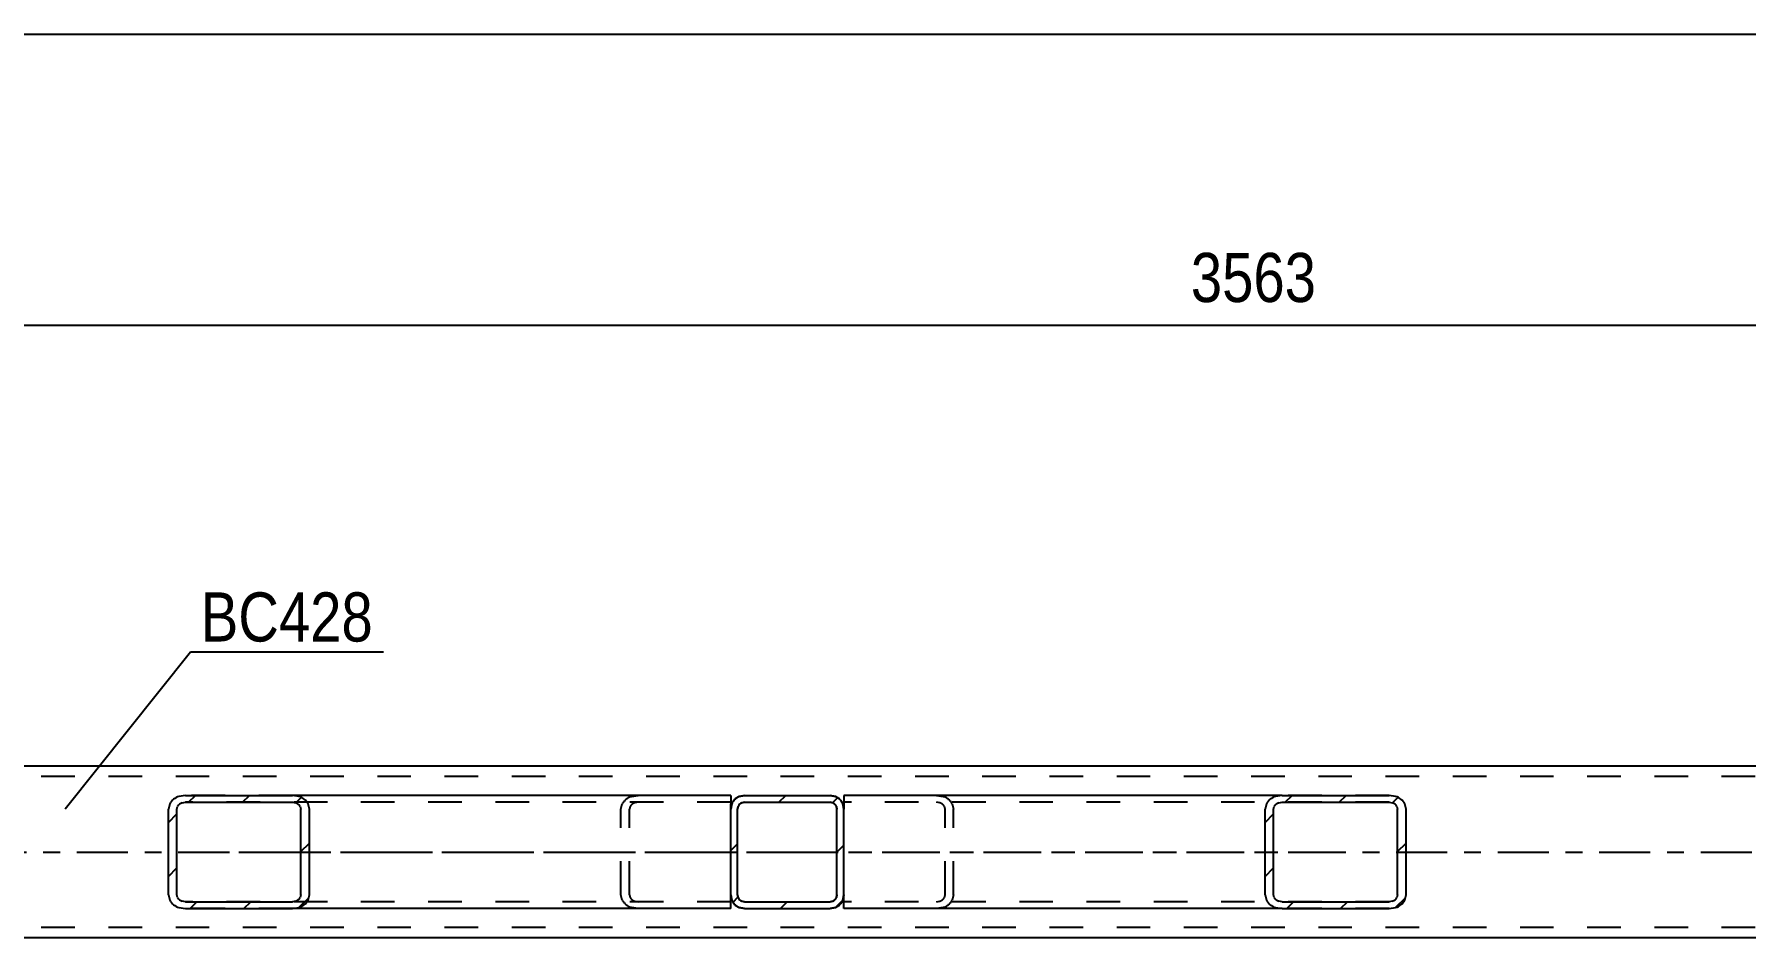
# Model space of a CAD drawing. Header units: millimetres. Extents: x -118 to 1071, y -539 to 302.
# Drawn here: x 74.3 to 174.2, y -277.6 to -224.9 of the extents above; entities that cross this region are included whole.
import ezdxf

# ---------------------------------------------------------------- set-up
doc = ezdxf.new("R2010")
doc.units = ezdxf.units.MM
doc.linetypes.add('DXK_LINE_DOT2', pattern=[3.9198, 1.9599, -1.9599])
doc.linetypes.add('DXK_LINE_DOT3', pattern=[5.9187, 2.979, -0.9799, 0.9799, -0.9799])
doc.styles.add('Arial Narrow', font='ARIALN.TTF', dxfattribs={"height": 0.2})

# ---------------------------------------------------------------- blocks, each defined once
blk = doc.blocks.new('Part-761550375-6924 - 6870')
at = {"color": 2, "linetype": 'Continuous'}
for p, q in [((654.761, -267.579), (-23.795, -267.579)), ((234.512, -277.579), (61.384, -277.579))]:
    blk.add_line(p, q, dxfattribs=at)
at = {"color": 7, "linetype": 'DXK_LINE_DOT2'}
for p, q in [((660.761, -268.179), (-23.795, -268.179)), ((660.761, -276.979), (-23.795, -276.979))]:
    blk.add_line(p, q, dxfattribs=at)
at = {"color": 7, "linetype": 'DXK_LINE_DOT3'}
blk.add_line((-23.795, -272.579), (660.761, -272.579), dxfattribs=at)
blk = doc.blocks.new('Part-761550375-6950 - 6870')
at = {"linetype": 'Continuous'}
h = blk.add_hatch(dxfattribs=at)
h.set_pattern_fill('', scale=0.7, style=0, pattern_type=0)
h.set_pattern_definition([(45, (153.7312, -275.8177), (-1.57154, 1.57154), [])])
h.paths.add_polyline_path([(153.35, -275.879), (153.731, -275.818), (154.055, -275.644), (154.271, -275.385), (154.347, -275.079), (154.347, -270.079), (154.271, -269.772), (154.055, -269.513), (153.731, -269.339), (153.35, -269.279), (147.116, -269.279), (146.734, -269.339), (146.411, -269.513), (146.195, -269.772), (146.119, -270.079), (146.119, -275.079), (146.195, -275.385), (146.411, -275.644), (146.734, -275.818), (147.116, -275.879)])
h.paths.add_polyline_path([(146.925, -275.448), (146.763, -275.361), (146.655, -275.232), (146.617, -275.079), (146.617, -270.079), (146.655, -269.926), (146.763, -269.796), (146.925, -269.709), (147.116, -269.679), (153.35, -269.679), (153.54, -269.709), (153.702, -269.796), (153.81, -269.926), (153.848, -270.079), (153.848, -275.079), (153.81, -275.232), (153.702, -275.361), (153.54, -275.448), (153.35, -275.479), (147.116, -275.479)])
at = {"color": 2, "linetype": 'Continuous'}
for p, q in [((121.555, -269.279), (121.555, -270.079)), ((147.116, -269.279), (121.555, -269.279)), ((147.116, -269.279), (146.734, -269.339)), ((147.116, -269.279), (153.35, -269.279)), ((153.731, -269.339), (153.35, -269.279)), ((146.195, -269.772), (146.119, -270.079)), ((146.119, -275.079), (146.119, -270.079)), ((146.617, -270.079), (146.655, -269.926)), ((146.617, -275.079), (146.617, -270.079)), ((146.925, -269.709), (147.116, -269.679)), ((147.116, -269.679), (153.35, -269.679)), ((153.35, -269.679), (153.54, -269.709)), ((153.81, -269.926), (153.848, -270.079)), ((153.848, -275.079), (153.848, -270.079)), ((154.347, -270.079), (154.271, -269.772)), ((154.347, -275.079), (154.347, -270.079)), ((121.555, -275.879), (121.555, -275.079)), ((146.119, -275.079), (146.195, -275.385)), ((146.655, -275.232), (146.617, -275.079)), ((147.116, -275.479), (146.925, -275.448)), ((147.116, -275.479), (153.35, -275.479)), ((153.54, -275.448), (153.35, -275.479)), ((153.848, -275.079), (153.81, -275.232)), ((154.271, -275.385), (154.347, -275.079)), ((147.116, -275.879), (121.555, -275.879)), ((146.734, -275.818), (147.116, -275.879)), ((147.116, -275.879), (153.35, -275.879)), ((153.35, -275.879), (153.731, -275.818))]:
    blk.add_line(p, q, dxfattribs=at)
at = {"color": 7, "linetype": 'DXK_LINE_DOT2'}
for p, q in [((121.555, -269.279), (121.555, -269.679)), ((126.956, -269.279), (127.338, -269.339)), ((153.35, -269.279), (147.116, -269.279)), ((153.35, -269.679), (121.555, -269.679)), ((121.555, -275.079), (121.555, -270.079)), ((127.147, -269.709), (126.956, -269.679)), ((127.455, -270.079), (127.417, -269.926)), ((127.455, -275.079), (127.455, -270.079)), ((127.877, -269.772), (127.953, -270.079)), ((127.953, -275.079), (127.953, -270.079)), ((153.35, -275.479), (121.555, -275.479)), ((126.956, -275.479), (127.147, -275.448)), ((127.417, -275.232), (127.455, -275.079)), ((127.953, -275.079), (127.877, -275.385)), ((127.338, -275.818), (126.956, -275.879)), ((153.35, -275.879), (147.116, -275.879))]:
    blk.add_line(p, q, dxfattribs=at)
at = {"color": 7, "linetype": 'DXK_LINE_DOT3'}
blk.add_line((117.867, -272.579), (150.233, -272.579), dxfattribs=at)
at = {"color": 7, "linetype": 'DXK_LINE_DOT2'}
for centre, radius, start, end in [((127.072, -270.223), 0.923, 29.25104, 73.28223), ((127.014, -270.151), 0.461, 29.25104, 73.28223), ((127.014, -275.006), 0.461, 286.71777, 330.74896), ((127.072, -274.934), 0.923, 286.71777, 330.74896)]:
    blk.add_arc(centre, radius, start, end, dxfattribs=at)
at = {"color": 2, "linetype": 'Continuous'}
for centre, radius, start, end in [((147, -270.223), 0.923, 106.71777, 150.74896), ((153.466, -270.223), 0.923, 29.25104, 73.28223), ((147.058, -270.151), 0.461, 106.71777, 150.74896), ((153.408, -270.151), 0.461, 29.25104, 73.28223), ((147, -274.934), 0.923, 209.25104, 253.28223), ((147.058, -275.006), 0.461, 209.25104, 253.28223), ((153.408, -275.006), 0.461, 286.71777, 330.74896), ((153.466, -274.934), 0.923, 286.71777, 330.74896)]:
    blk.add_arc(centre, radius, start, end, dxfattribs=at)
blk = doc.blocks.new('Part-761550375-6960 - 6870')
at = {"linetype": 'Continuous'}
h = blk.add_hatch(dxfattribs=at)
h.set_pattern_fill('', scale=0.7, style=0, pattern_type=0)
h.set_pattern_definition([(45, (121.0614, -275.8177), (-1.57154, 1.57154), [])])
h.paths.add_polyline_path([(120.755, -275.879), (121.061, -275.818), (121.321, -275.644), (121.494, -275.385), (121.555, -275.079), (121.555, -270.079), (121.494, -269.772), (121.321, -269.513), (121.061, -269.339), (120.755, -269.279), (115.755, -269.279), (115.449, -269.339), (115.19, -269.513), (115.016, -269.772), (114.955, -270.079), (114.955, -275.079), (115.016, -275.385), (115.19, -275.644), (115.449, -275.818), (115.755, -275.879)])
h.paths.add_polyline_path([(115.602, -275.448), (115.472, -275.361), (115.386, -275.232), (115.355, -275.079), (115.355, -270.079), (115.386, -269.926), (115.472, -269.796), (115.602, -269.709), (115.755, -269.679), (120.755, -269.679), (120.908, -269.709), (121.038, -269.796), (121.125, -269.926), (121.155, -270.079), (121.155, -275.079), (121.125, -275.232), (121.038, -275.361), (120.908, -275.448), (120.755, -275.479), (115.755, -275.479)])
at = {"color": 7, "linetype": 'DXK_LINE_DOT2'}
for p, q in [((115.449, -269.339), (115.755, -269.279)), ((115.755, -269.279), (120.755, -269.279)), ((120.755, -269.279), (121.061, -269.339)), ((114.955, -270.079), (115.016, -269.772)), ((114.955, -275.079), (114.955, -270.079)), ((115.386, -269.926), (115.355, -270.079)), ((115.355, -275.079), (115.355, -270.079)), ((115.755, -269.679), (115.602, -269.709)), ((115.755, -269.679), (120.755, -269.679)), ((120.908, -269.709), (120.755, -269.679)), ((121.155, -270.079), (121.125, -269.926)), ((121.155, -275.079), (121.155, -270.079)), ((121.494, -269.772), (121.555, -270.079)), ((121.555, -275.079), (121.555, -270.079)), ((115.016, -275.385), (114.955, -275.079)), ((115.355, -275.079), (115.386, -275.232)), ((115.602, -275.448), (115.755, -275.479)), ((115.755, -275.479), (120.755, -275.479)), ((120.755, -275.479), (120.908, -275.448)), ((121.125, -275.232), (121.155, -275.079)), ((121.555, -275.079), (121.494, -275.385)), ((115.755, -275.879), (115.449, -275.818)), ((115.755, -275.879), (120.755, -275.879)), ((121.061, -275.818), (120.755, -275.879))]:
    blk.add_line(p, q, dxfattribs=at)
at = {"color": 2, "linetype": 'Continuous'}
for p, q in [((115.755, -269.279), (115.449, -269.339)), ((115.755, -269.279), (120.755, -269.279)), ((121.061, -269.339), (120.755, -269.279)), ((115.016, -269.772), (114.955, -270.079)), ((114.955, -275.079), (114.955, -270.079)), ((115.355, -270.079), (115.386, -269.926)), ((115.355, -275.079), (115.355, -270.079)), ((115.602, -269.709), (115.755, -269.679)), ((115.755, -269.679), (120.755, -269.679)), ((120.755, -269.679), (120.908, -269.709)), ((121.125, -269.926), (121.155, -270.079)), ((121.155, -275.079), (121.155, -270.079)), ((121.555, -270.079), (121.494, -269.772)), ((121.555, -275.079), (121.555, -270.079)), ((114.955, -275.079), (115.016, -275.385)), ((115.386, -275.232), (115.355, -275.079)), ((115.755, -275.479), (115.602, -275.448)), ((115.755, -275.479), (120.755, -275.479)), ((120.908, -275.448), (120.755, -275.479)), ((121.155, -275.079), (121.125, -275.232)), ((121.494, -275.385), (121.555, -275.079)), ((115.449, -275.818), (115.755, -275.879)), ((115.755, -275.879), (120.755, -275.879)), ((120.755, -275.879), (121.061, -275.818))]:
    blk.add_line(p, q, dxfattribs=at)
at = {"color": 7, "linetype": 'DXK_LINE_DOT2'}
for centre, radius, start, end in [((115.755, -270.079), 0.8, 112.5, 157.5), ((120.755, -270.079), 0.8, 22.5, 67.5), ((115.755, -270.079), 0.4, 112.5, 157.5), ((120.755, -270.079), 0.4, 22.5, 67.5), ((115.755, -275.079), 0.8, 202.5, 247.5), ((115.755, -275.079), 0.4, 202.5, 247.5), ((120.755, -275.079), 0.4, 292.5, 337.5), ((120.755, -275.079), 0.8, 292.5, 337.5)]:
    blk.add_arc(centre, radius, start, end, dxfattribs=at)
at = {"color": 2, "linetype": 'Continuous'}
for centre, radius, start, end in [((115.755, -270.079), 0.8, 112.5, 157.5), ((120.755, -270.079), 0.8, 22.5, 67.5), ((115.755, -270.079), 0.4, 112.5, 157.5), ((120.755, -270.079), 0.4, 22.5, 67.5), ((115.755, -275.079), 0.8, 202.5, 247.5), ((115.755, -275.079), 0.4, 202.5, 247.5), ((120.755, -275.079), 0.4, 292.5, 337.5), ((120.755, -275.079), 0.8, 292.5, 337.5)]:
    blk.add_arc(centre, radius, start, end, dxfattribs=at)
blk = doc.blocks.new('Part-761550375-6978 - 6870')
at = {"linetype": 'Continuous'}
h = blk.add_hatch(dxfattribs=at)
h.set_pattern_fill('', scale=0.7, style=0, pattern_type=0)
h.set_pattern_definition([(45, (89.7762, -275.8177), (-1.57154, 1.57154), [])])
h.paths.add_polyline_path([(89.395, -275.879), (89.776, -275.818), (90.1, -275.644), (90.316, -275.385), (90.392, -275.079), (90.392, -270.079), (90.316, -269.772), (90.1, -269.513), (89.776, -269.339), (89.395, -269.279), (83.161, -269.279), (82.779, -269.339), (82.456, -269.513), (82.24, -269.772), (82.164, -270.079), (82.164, -275.079), (82.24, -275.385), (82.456, -275.644), (82.779, -275.818), (83.161, -275.879)])
h.paths.add_polyline_path([(82.97, -275.448), (82.808, -275.361), (82.7, -275.232), (82.662, -275.079), (82.662, -270.079), (82.7, -269.926), (82.808, -269.796), (82.97, -269.709), (83.161, -269.679), (89.395, -269.679), (89.585, -269.709), (89.747, -269.796), (89.855, -269.926), (89.893, -270.079), (89.893, -275.079), (89.855, -275.232), (89.747, -275.361), (89.585, -275.448), (89.395, -275.479), (83.161, -275.479)])
at = {"color": 2, "linetype": 'Continuous'}
for p, q in [((83.161, -269.279), (82.779, -269.339)), ((83.161, -269.279), (89.395, -269.279)), ((114.955, -269.279), (89.395, -269.279)), ((89.776, -269.339), (89.395, -269.279)), ((114.955, -269.279), (114.955, -269.513)), ((82.24, -269.772), (82.164, -270.079)), ((82.164, -275.079), (82.164, -270.079)), ((82.662, -270.079), (82.7, -269.926)), ((82.662, -275.079), (82.662, -270.079)), ((82.97, -269.709), (83.161, -269.679)), ((83.161, -269.679), (89.395, -269.679)), ((89.395, -269.679), (89.585, -269.709)), ((89.855, -269.926), (89.893, -270.079)), ((89.893, -275.079), (89.893, -270.079)), ((90.392, -270.079), (90.316, -269.772)), ((90.392, -275.079), (90.392, -270.079)), ((114.955, -269.513), (114.955, -270.079)), ((82.164, -275.079), (82.24, -275.385)), ((82.7, -275.232), (82.662, -275.079)), ((83.161, -275.479), (82.97, -275.448)), ((83.161, -275.479), (89.395, -275.479)), ((89.585, -275.448), (89.395, -275.479)), ((89.893, -275.079), (89.855, -275.232)), ((90.316, -275.385), (90.392, -275.079)), ((114.955, -275.879), (114.955, -275.079)), ((82.779, -275.818), (83.161, -275.879)), ((83.161, -275.879), (89.395, -275.879)), ((89.395, -275.879), (89.776, -275.818)), ((114.955, -275.879), (89.395, -275.879))]:
    blk.add_line(p, q, dxfattribs=at)
at = {"color": 7, "linetype": 'DXK_LINE_DOT2'}
for p, q in [((89.395, -269.279), (83.161, -269.279)), ((109.173, -269.339), (109.555, -269.279)), ((114.955, -269.679), (83.161, -269.679)), ((108.557, -270.079), (108.633, -269.772)), ((108.557, -275.079), (108.557, -270.079)), ((109.094, -269.926), (109.056, -270.079)), ((109.056, -275.079), (109.056, -270.079)), ((109.555, -269.679), (109.364, -269.709)), ((114.955, -269.513), (114.955, -269.679)), ((114.955, -275.079), (114.955, -269.772)), ((114.955, -275.479), (83.161, -275.479)), ((108.633, -275.385), (108.557, -275.079)), ((109.056, -275.079), (109.094, -275.232)), ((109.364, -275.448), (109.555, -275.479)), ((89.395, -275.879), (83.161, -275.879)), ((109.555, -275.879), (109.173, -275.818))]:
    blk.add_line(p, q, dxfattribs=at)
at = {"color": 7, "linetype": 'DXK_LINE_DOT3'}
blk.add_line((86.278, -272.579), (118.643, -272.579), dxfattribs=at)
at = {"color": 2, "linetype": 'Continuous'}
for centre, radius, start, end in [((83.045, -270.223), 0.923, 106.71776, 150.74896), ((89.511, -270.223), 0.923, 29.25104, 73.28224), ((83.103, -270.151), 0.461, 106.71776, 150.74896), ((89.453, -270.151), 0.461, 29.25104, 73.28224), ((83.045, -274.934), 0.923, 209.25104, 253.28224), ((83.103, -275.006), 0.461, 209.25104, 253.28224), ((89.453, -275.006), 0.461, 286.71776, 330.74896), ((89.511, -274.934), 0.923, 286.71776, 330.74896)]:
    blk.add_arc(centre, radius, start, end, dxfattribs=at)
at = {"color": 7, "linetype": 'DXK_LINE_DOT2'}
for centre, radius, start, end in [((109.438, -270.223), 0.923, 106.71776, 150.74896), ((109.497, -270.151), 0.461, 106.71776, 150.74896), ((109.438, -274.934), 0.923, 209.25104, 253.28224), ((109.497, -275.006), 0.461, 209.25104, 253.28224)]:
    blk.add_arc(centre, radius, start, end, dxfattribs=at)
blk = doc.blocks.new('StraightDimension-761550375-7298 - 6870')
at = {"color": 7, "linetype": 'Continuous'}
blk.add_line((-51.145, -224.897), (662.011, -224.897), dxfattribs=at)
blk = doc.blocks.new('StraightDimension-761550375-26015 - 6870')
at = {"color": 7, "linetype": 'Continuous'}
blk.add_line((56.384, -241.86), (234.512, -241.86), dxfattribs=at)
at = {"color": 0}
blk.add_wipeout([(149.704, -241.11), (149.704, -236.91), (141.191, -236.91), (141.191, -241.11)], dxfattribs=at)
at = {"color": 3, "style": 'Arial Narrow'}
blk.add_text('3563', height=2.8633, dxfattribs=at).set_placement((141.791, -240.51))
blk = doc.blocks.new('Mark-761550375-6920 - 6870')
at = {"color": 30, "linetype": 'Continuous'}
for p, q in [((76.149, -270.057), (83.453, -260.905)), ((83.453, -260.905), (94.702, -260.905))]:
    blk.add_line(p, q, dxfattribs=at)
at = {"color": 0}
blk.add_wipeout([(94.102, -260.305), (94.102, -257.305), (84.053, -257.305), (84.053, -260.305)], dxfattribs=at)
blk.add_wipeout([(94.102, -260.305), (94.102, -257.305), (84.053, -257.305), (84.053, -260.305)], dxfattribs=at)
at = {"color": 3, "style": 'Arial Narrow'}
blk.add_text('BC428', height=2.8633, dxfattribs=at).set_placement((84.053, -260.305))

msp = doc.modelspace()

# ---------------------------------------------------------------- block references
for name in ['StraightDimension-761550375-7298 - 6870', 'Part-761550375-6924 - 6870', 'Part-761550375-6978 - 6870', 'Part-761550375-6960 - 6870', 'Part-761550375-6950 - 6870']:
    msp.add_blockref(name, (0, 0))

# ---------------------------------------------------------------- next in the draw order: block references
msp.add_blockref('StraightDimension-761550375-26015 - 6870', (0, 0))

# ---------------------------------------------------------------- next in the draw order: block references
msp.add_blockref('Mark-761550375-6920 - 6870', (0, 0))

doc.saveas('drawing.dxf')
